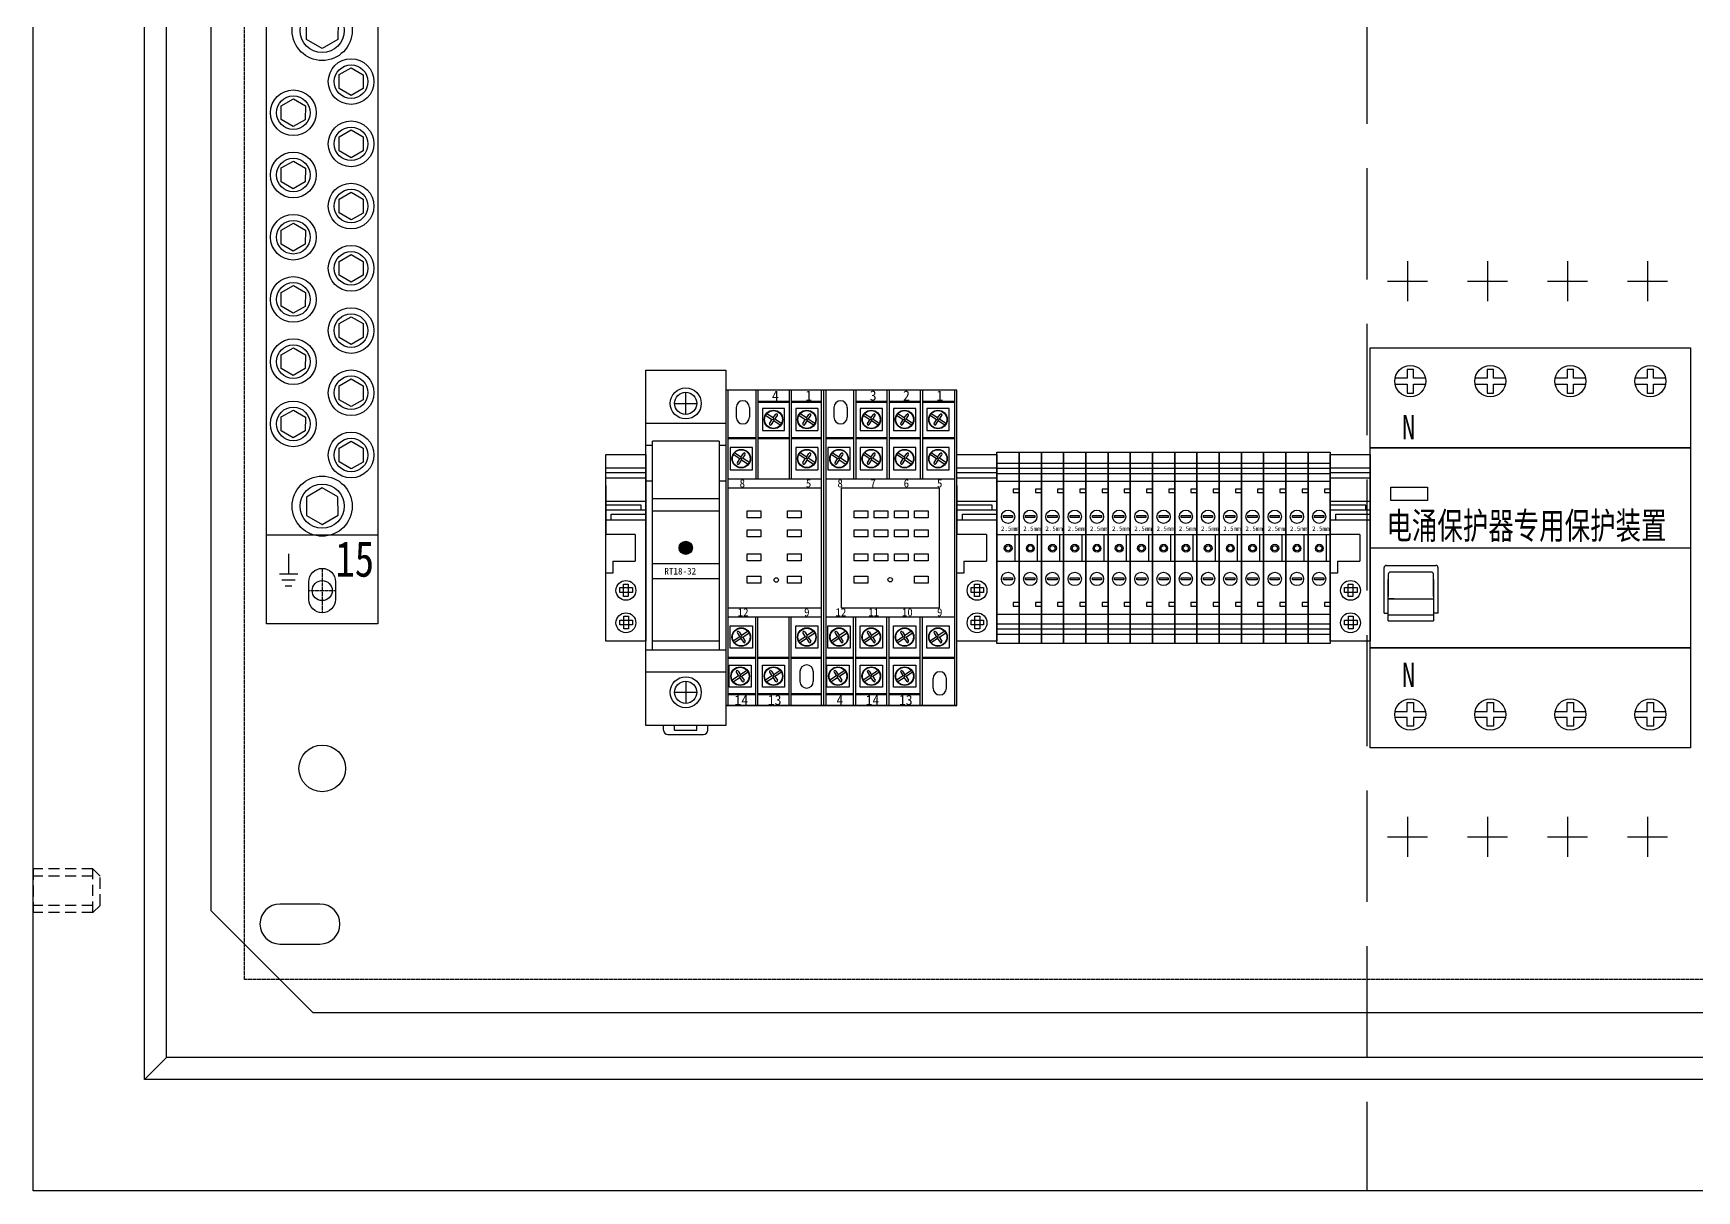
# Model space of a CAD drawing. Extents: x 1587288 to 1587888, y 413858 to 414858.
# Drawn here: x 1587288.3 to 1587662.5, y 413857.5 to 414117.9 of the extents above; entities that cross this region are included whole.
import ezdxf
from ezdxf.enums import TextEntityAlignment as Align

# ---------------------------------------------------------------- set-up
doc = ezdxf.new("R2010")
doc.units = 0
doc.header["$MEASUREMENT"] = 0
for name, pattern in [('DASH', [0.35, 0.25, -0.1]), ('HIDDEN', [0.375, 0.25, -0.125]), ('LYJS-XX', [0.35, 0.25, -0.1])]:
    doc.linetypes.add(name, pattern=pattern)
for name, color, linetype in [('dian', 7, 'Continuous'), ('LY-JS-BJ', 7, 'Continuous'), ('LY-JS-YQJ', 7, 'Continuous'), ('布置图', 20, 'Continuous'), ('照明平面设备层', 1, 'Continuous')]:
    doc.layers.add(name, color=color, linetype=linetype)
doc.layers.add('LY-二次控制图', color=7, linetype='Continuous', lineweight=18)
doc.styles.add('-宋体', font='', dxfattribs={"width": 0.65})
doc.styles.get('-宋体').set_extended_font_data('NSimSun')

# ---------------------------------------------------------------- blocks, each defined once
blk = doc.blocks.new('A$C7F2E4CF4')
at = {"layer": 'LY-JS-YQJ', "color": 1, "linetype": 'DASH'}
for p, q in [((0, 5), (0, -5)), ((-3, 0), (3, 0))]:
    blk.add_line(p, q, dxfattribs=at)
at = {"layer": 'LY-JS-YQJ', "color": 0, "linetype": 'ByBlock'}
blk.add_lwpolyline([(0, 5), (0, 5, -0.414214), (3, 2), (3, -2, -0.414214), (0, -5), (0, -5, -0.414214), (-3, -2), (-3, 2, -0.414214)], format="xyb", close=True, dxfattribs=at)
blk = doc.blocks.new('15位地排2021')
at = {"layer": 'LY-JS-YQJ', "color": 1, "linetype": 'ByBlock'}
for p, q in [((4.95, 15.76), (4.95, 11.28)), ((2.87, 11.28), (7.03, 11.28)), ((3.41, 9.93), (6.43, 9.93)), ((4.14, 8.58), (5.65, 8.58))]:
    blk.add_line(p, q, dxfattribs=at)
at = {"layer": 'LY-JS-YQJ', "color": 2, "linetype": 'ByBlock'}
blk.add_lwpolyline([(25, 160), (25, 0), (0, 0), (0, 160)], close=True, dxfattribs=at)
for points in [[(0, 140), (25, 140)], [(25, 20), (0, 20)]]:
    blk.add_lwpolyline(points, dxfattribs=at)
at = {"layer": 'LY-JS-YQJ', "color": 3}
for points in [[(12.49, 129.41), (8.94, 131.47), (8.96, 135.57), (12.51, 137.6), (16.06, 135.54), (16.04, 131.44)], [(18.99, 118.88), (16.29, 120.45), (16.3, 123.57), (19.01, 125.12), (21.71, 123.55), (21.7, 120.43)], [(5.99, 111.88), (3.29, 113.45), (3.3, 116.57), (6.01, 118.12), (8.71, 116.55), (8.7, 113.43)], [(18.99, 104.88), (16.29, 106.45), (16.3, 109.57), (19.01, 111.12), (21.71, 109.55), (21.7, 106.43)], [(5.99, 97.88), (3.29, 99.45), (3.3, 102.57), (6.01, 104.12), (8.71, 102.55), (8.7, 99.43)], [(18.99, 90.88), (16.29, 92.45), (16.3, 95.57), (19.01, 97.12), (21.71, 95.55), (21.7, 92.43)], [(5.99, 83.88), (3.29, 85.45), (3.3, 88.57), (6.01, 90.12), (8.71, 88.55), (8.7, 85.43)], [(18.99, 76.88), (16.29, 78.45), (16.3, 81.57), (19.01, 83.12), (21.71, 81.55), (21.7, 78.43)], [(5.99, 69.88), (3.29, 71.45), (3.3, 74.57), (6.01, 76.12), (8.71, 74.55), (8.7, 71.43)], [(18.99, 62.88), (16.29, 64.45), (16.3, 67.57), (19.01, 69.12), (21.71, 67.55), (21.7, 64.43)], [(5.99, 55.88), (3.29, 57.45), (3.3, 60.57), (6.01, 62.12), (8.71, 60.55), (8.7, 57.43)], [(18.99, 48.88), (16.29, 50.45), (16.3, 53.57), (19.01, 55.12), (21.71, 53.55), (21.7, 50.43)], [(5.99, 41.88), (3.29, 43.45), (3.3, 46.57), (6.01, 48.12), (8.71, 46.55), (8.7, 43.43)], [(18.99, 34.88), (16.29, 36.45), (16.3, 39.57), (19.01, 41.12), (21.71, 39.55), (21.7, 36.43)], [(12.49, 30.59), (8.94, 28.53), (8.96, 24.43), (12.51, 22.4), (16.06, 24.46), (16.04, 28.56)]]:
    blk.add_lwpolyline(points, close=True, dxfattribs=at)
for centre, radius in [((12.5, 133.51), 6.76), ((12.5, 133.51), 4.97), ((19, 122), 5.14), ((19, 122), 3.78), ((6, 115), 5.14), ((6, 115), 3.78), ((19, 108), 5.14), ((19, 108), 3.78), ((6, 101), 5.14), ((6, 101), 3.78), ((19, 94), 5.14), ((19, 94), 3.78), ((6, 87), 5.14), ((6, 87), 3.78), ((19, 80), 5.14), ((19, 80), 3.78), ((6, 73), 5.14), ((6, 73), 3.78), ((19, 66), 5.14), ((19, 66), 3.78), ((6, 59), 5.14), ((6, 59), 3.78), ((19, 52), 5.14), ((19, 52), 3.78), ((6, 45), 5.14), ((6, 45), 3.78), ((19, 38), 5.14), ((19, 38), 3.78), ((12.5, 26.49), 6.76), ((12.5, 26.49), 4.97)]:
    blk.add_circle(centre, radius, dxfattribs=at)
at = {"layer": 'LY-JS-YQJ', "color": 0}
for p in [(12.5, 152.5), (12.5, 7.5)]:
    blk.add_blockref('A$C7F2E4CF4', p, dxfattribs=at)
at = {"layer": 'LY-JS-YQJ', "color": 4, "style": '-宋体', "width": 0.8}
blk.add_text('15', height=8, dxfattribs=at).set_placement((15.47, 10.63))
blk = doc.blocks.new('UK-2.5 5组')
at = {"layer": 'LY-JS-YQJ'}
for p, q in [((0, 19.03), (5, 19.03)), ((5, 19.03), (10, 19.03)), ((10, 19.03), (15, 19.03)), ((15, 19.03), (20, 19.03)), ((0, 17.96), (5, 17.96)), ((0, 16.73), (5, 16.73)), ((5, 17.96), (10, 17.96)), ((5, 16.73), (10, 16.73)), ((10, 17.96), (15, 17.96)), ((10, 16.73), (15, 16.73)), ((15, 17.96), (20, 17.96)), ((15, 16.73), (20, 16.73)), ((5, 13.21), (3.66, 13.21)), ((3.66, 13.21), (3.66, 12.43)), ((3.66, 12.43), (5, 12.43)), ((5, 12.43), (5, 11.32)), ((10, 13.21), (8.66, 13.21)), ((8.66, 13.21), (8.66, 12.43)), ((8.66, 12.43), (10, 12.43)), ((10, 12.43), (10, 11.32)), ((15, 13.21), (13.66, 13.21)), ((13.66, 13.21), (13.66, 12.43)), ((13.66, 12.43), (15, 12.43)), ((15, 12.43), (15, 11.32)), ((20, 13.21), (18.66, 13.21)), ((18.66, 13.21), (18.66, 12.43)), ((18.66, 12.43), (20, 12.43)), ((0, 3), (5, 3)), ((4.07, 3), (4.07, -3)), ((5, 3), (10, 3)), ((9.07, 3), (9.07, -3)), ((10, 3), (15, 3)), ((14.07, 3), (14.07, -3)), ((15, 3), (20, 3)), ((19.07, 3), (19.07, -3)), ((0, -3), (5, -3)), ((5, -3), (10, -3)), ((10, -3), (15, -3)), ((15, -3), (20, -3)), ((5, -12.33), (3.66, -12.33)), ((3.66, -12.33), (3.66, -13.11)), ((3.66, -13.11), (5, -13.11)), ((10, -12.33), (8.66, -12.33)), ((8.66, -12.33), (8.66, -13.11)), ((8.66, -13.11), (10, -13.11)), ((15, -12.33), (13.66, -12.33)), ((13.66, -12.33), (13.66, -13.11)), ((13.66, -13.11), (15, -13.11)), ((20, -12.33), (18.66, -12.33)), ((18.66, -12.33), (18.66, -13.11)), ((18.66, -13.11), (20, -13.11)), ((0, -17.12), (5, -17.12)), ((0, -18.19), (5, -18.19)), ((5, -17.12), (10, -17.12)), ((5, -18.19), (10, -18.19)), ((10, -17.12), (15, -17.12)), ((10, -18.19), (15, -18.19)), ((15, -17.12), (20, -17.12)), ((15, -18.19), (20, -18.19)), ((0, -19.42), (5, -19.42)), ((5, -19.42), (10, -19.42)), ((10, -19.42), (15, -19.42)), ((15, -19.42), (20, -19.42))]:
    blk.add_line(p, q, dxfattribs=at)
at = {"layer": 'LY-JS-YQJ', "color": 6}
for p, q in [((20, 19.03), (25, 19.03)), ((20, 17.96), (25, 17.96)), ((20, 16.73), (25, 16.73)), ((20, 12.43), (20, 11.32)), ((25, 13.21), (23.66, 13.21)), ((23.66, 13.21), (23.66, 12.43)), ((23.66, 12.43), (25, 12.43)), ((25, 12.43), (25, 11.32)), ((20, 3), (25, 3)), ((24.07, 3), (24.07, -3)), ((20, -3), (25, -3)), ((25, -12.33), (23.66, -12.33)), ((23.66, -12.33), (23.66, -13.11)), ((23.66, -13.11), (25, -13.11)), ((20, -17.12), (25, -17.12)), ((20, -18.19), (25, -18.19)), ((20, -19.42), (25, -19.42))]:
    blk.add_line(p, q, dxfattribs=at)
at = {"layer": 'LY-JS-YQJ'}
for points in [[(0, 21.5), (5, 21.5), (5, -21.5), (0, -21.5)], [(5, 21.5), (10, 21.5), (10, -21.5), (5, -21.5)], [(10, 21.5), (15, 21.5), (15, -21.5), (10, -21.5)], [(15, 21.5), (20, 21.5), (20, -21.5), (15, -21.5)], [(0, 15), (5, 15), (5, -15), (0, -15)], [(5, 15), (10, 15), (10, -15), (5, -15)], [(10, 15), (15, 15), (15, -15), (10, -15)], [(15, 15), (20, 15), (20, -15), (15, -15)], [(1.47, 7.3), (3.53, 7.3), (3.53, 6.79), (1.47, 6.79)], [(6.47, 7.3), (8.53, 7.3), (8.53, 6.79), (6.47, 6.79)], [(11.47, 7.3), (13.53, 7.3), (13.53, 6.79), (11.47, 6.79)], [(16.47, 7.3), (18.53, 7.3), (18.53, 6.79), (16.47, 6.79)], [(1.47, -6.71), (3.53, -6.71), (3.53, -7.23), (1.47, -7.23)], [(6.47, -6.71), (8.53, -6.71), (8.53, -7.23), (6.47, -7.23)], [(11.47, -6.71), (13.53, -6.71), (13.53, -7.23), (11.47, -7.23)], [(16.47, -6.71), (18.53, -6.71), (18.53, -7.23), (16.47, -7.23)]]:
    blk.add_lwpolyline(points, close=True, dxfattribs=at)
at = {"layer": 'LY-JS-YQJ', "color": 6}
for points in [[(20, 21.5), (25, 21.5), (25, -21.5), (20, -21.5)], [(20, 15), (25, 15), (25, -15), (20, -15)], [(21.47, 7.3), (23.53, 7.3), (23.53, 6.79), (21.47, 6.79)], [(21.47, -6.71), (23.53, -6.71), (23.53, -7.23), (21.47, -7.23)]]:
    blk.add_lwpolyline(points, close=True, dxfattribs=at)
at = {"layer": 'LY-JS-YQJ'}
for centre, radius in [((2.5, 7), 1.5), ((7.5, 7), 1.5), ((12.5, 7), 1.5), ((17.5, 7), 1.5), ((2.52, -0.08), 0.879), ((2.52, -0.08), 0.879), ((2.52, -0.08), 0.59), ((7.52, -0.08), 0.879), ((7.52, -0.08), 0.879), ((7.52, -0.08), 0.59), ((12.52, -0.08), 0.879), ((12.52, -0.08), 0.879), ((12.52, -0.08), 0.59), ((17.52, -0.08), 0.879), ((17.52, -0.08), 0.879), ((17.52, -0.08), 0.59), ((2.5, -7), 1.5), ((7.5, -7), 1.5), ((12.5, -7), 1.5), ((17.5, -7), 1.5)]:
    blk.add_circle(centre, radius, dxfattribs=at)
at = {"layer": 'LY-JS-YQJ', "color": 6}
for centre, radius in [((22.5, 7), 1.5), ((22.52, -0.08), 0.879), ((22.52, -0.08), 0.879), ((22.52, -0.08), 0.59), ((22.5, -7), 1.5)]:
    blk.add_circle(centre, radius, dxfattribs=at)
at = {"layer": 'LY-JS-YQJ', "char_height": 1, "width": 2.5692, "attachment_point": 1}
for insert in [(0.91, 4.81), (5.91, 4.81), (10.91, 4.81), (15.91, 4.81)]:
    blk.add_mtext('2.5mm', dxfattribs=dict(at, insert=insert))
at = {"layer": 'LY-JS-YQJ', "color": 6, "insert": (20.91, 4.81), "char_height": 1, "width": 2.5692, "attachment_point": 1}
blk.add_mtext('2.5mm', dxfattribs=at)
blk = doc.blocks.new('HH54P')
at = {"layer": 'LY-JS-YQJ'}
for p, q in [((0, 71), (0, 68.5)), ((30, 71), (0, 71)), ((0, 71), (0, 0)), ((0.5, 71), (0.5, 0)), ((6.75, 71), (6.75, 51)), ((7.25, 71), (7.25, 51)), ((7.25, 68.5), (14.25, 68.5)), ((7.25, 68.3), (14.25, 68.3)), ((14.25, 71), (14.25, 51)), ((14.75, 71), (14.75, 51)), ((14.75, 68.5), (21.75, 68.5)), ((14.75, 68.3), (21.75, 68.3)), ((21.75, 71), (21.75, 51)), ((22.25, 71), (22.25, 51)), ((22.25, 68.5), (29.5, 68.5)), ((22.25, 68.3), (29.5, 68.3)), ((29.5, 0), (29.5, 71)), ((30, 0), (30, 71)), ((2.34, 67.09), (2.34, 64.88)), ((5.34, 67.09), (5.34, 64.88)), ((13.24, 66.87), (8.24, 66.87)), ((8.24, 66.87), (8.24, 61.87)), ((10.4, 64.3), (8.95, 65.27)), ((10.67, 64.71), (9.21, 65.67)), ((9.86, 63.48), (10.4, 64.3)), ((10.26, 63.22), (10.8, 64.04)), ((11.07, 64.44), (10.4, 64.3)), ((10.67, 64.71), (11.21, 65.53)), ((10.67, 64.71), (10.8, 64.04)), ((12.26, 63.08), (10.8, 64.04)), ((11.07, 64.44), (11.61, 65.26)), ((12.53, 63.48), (11.07, 64.44)), ((13.24, 61.87), (13.24, 66.87)), ((15.74, 66.87), (15.74, 61.87)), ((20.74, 66.87), (15.74, 66.87)), ((17.9, 64.3), (16.45, 65.27)), ((18.17, 64.71), (16.71, 65.67)), ((17.36, 63.48), (17.9, 64.3)), ((17.76, 63.22), (18.3, 64.04)), ((18.57, 64.44), (17.9, 64.3)), ((18.17, 64.71), (18.71, 65.53)), ((18.17, 64.71), (18.3, 64.04)), ((19.76, 63.08), (18.3, 64.04)), ((18.57, 64.44), (19.11, 65.26)), ((20.03, 63.48), (18.57, 64.44)), ((20.74, 61.87), (20.74, 66.87)), ((28.24, 66.87), (23.24, 66.87)), ((23.24, 66.87), (23.24, 61.87)), ((25.4, 64.3), (23.95, 65.27)), ((25.67, 64.71), (24.21, 65.67)), ((24.86, 63.48), (25.4, 64.3)), ((25.26, 63.22), (25.8, 64.04)), ((26.07, 64.44), (25.4, 64.3)), ((25.67, 64.71), (26.21, 65.53)), ((25.67, 64.71), (25.8, 64.04)), ((27.26, 63.08), (25.8, 64.04)), ((26.07, 64.44), (26.61, 65.26)), ((27.53, 63.48), (26.07, 64.44)), ((28.24, 61.87), (28.24, 66.87)), ((0.5, 60.3), (6.75, 60.3)), ((0.5, 60.1), (6.75, 60.1)), ((7.25, 60.3), (14.25, 60.3)), ((7.25, 60.1), (14.25, 60.1)), ((8.24, 61.87), (13.24, 61.87)), ((14.75, 60.3), (21.75, 60.3)), ((14.75, 60.1), (21.75, 60.1)), ((15.74, 61.87), (20.74, 61.87)), ((22.25, 60.3), (29.5, 60.3)), ((22.25, 60.1), (29.5, 60.1)), ((23.24, 61.87), (28.24, 61.87)), ((5.99, 58.07), (0.99, 58.07)), ((0.99, 58.07), (0.99, 53.07)), ((3.15, 55.51), (1.7, 56.47)), ((3.42, 55.91), (1.96, 56.87)), ((3.42, 55.91), (3.96, 56.73)), ((3.82, 55.64), (4.36, 56.46)), ((5.99, 53.07), (5.99, 58.07)), ((8.24, 58.07), (8.24, 53.07)), ((13.24, 58.07), (8.24, 58.07)), ((10.4, 55.51), (8.95, 56.47)), ((10.67, 55.91), (9.21, 56.87)), ((10.67, 55.91), (11.21, 56.73)), ((11.07, 55.64), (11.61, 56.46)), ((13.24, 53.07), (13.24, 58.07)), ((20.74, 58.07), (15.74, 58.07)), ((15.74, 58.07), (15.74, 53.07)), ((17.9, 55.51), (16.45, 56.47)), ((18.17, 55.91), (16.71, 56.87)), ((18.17, 55.91), (18.71, 56.73)), ((18.57, 55.64), (19.11, 56.46)), ((20.74, 53.07), (20.74, 58.07)), ((23.24, 58.07), (23.24, 53.07)), ((28.24, 58.07), (23.24, 58.07)), ((25.4, 55.51), (23.95, 56.47)), ((25.67, 55.91), (24.21, 56.87)), ((25.67, 55.91), (26.21, 56.73)), ((26.07, 55.64), (26.61, 56.46)), ((28.24, 53.07), (28.24, 58.07)), ((0.99, 53.07), (5.99, 53.07)), ((2.61, 54.68), (3.15, 55.51)), ((3.01, 54.42), (3.55, 55.24)), ((3.82, 55.64), (3.15, 55.51)), ((3.42, 55.91), (3.55, 55.24)), ((5.01, 54.28), (3.55, 55.24)), ((5.28, 54.68), (3.82, 55.64)), ((8.24, 53.07), (13.24, 53.07)), ((9.86, 54.68), (10.4, 55.51)), ((10.26, 54.42), (10.8, 55.24)), ((11.07, 55.64), (10.4, 55.51)), ((10.67, 55.91), (10.8, 55.24)), ((12.26, 54.28), (10.8, 55.24)), ((12.53, 54.68), (11.07, 55.64)), ((15.74, 53.07), (20.74, 53.07)), ((17.36, 54.68), (17.9, 55.51)), ((17.76, 54.42), (18.3, 55.24)), ((18.57, 55.64), (17.9, 55.51)), ((18.17, 55.91), (18.3, 55.24)), ((19.76, 54.28), (18.3, 55.24)), ((20.03, 54.68), (18.57, 55.64)), ((23.24, 53.07), (28.24, 53.07)), ((24.86, 54.68), (25.4, 55.51)), ((25.26, 54.42), (25.8, 55.24)), ((26.07, 55.64), (25.4, 55.51)), ((25.67, 55.91), (25.8, 55.24)), ((27.26, 54.28), (25.8, 55.24)), ((27.53, 54.68), (26.07, 55.64)), ((0.5, 51), (29.5, 51)), ((4, 49), (4, 22)), ((4, 49), (26, 49)), ((26, 49), (26, 22)), ((0.5, 20), (29.5, 20)), ((4, 22), (26, 22)), ((6.75, 0), (6.75, 20)), ((7.25, 0), (7.25, 20)), ((14.25, 0), (14.25, 20)), ((14.75, 0), (14.75, 20)), ((21.75, 0), (21.75, 20)), ((22.25, 0), (22.25, 20)), ((0.99, 12.93), (0.99, 17.93)), ((0.99, 17.93), (5.99, 17.93)), ((3.15, 15.49), (1.7, 14.53)), ((3.42, 15.09), (1.96, 14.13)), ((2.61, 16.32), (3.15, 15.49)), ((3.01, 16.58), (3.55, 15.76)), ((3.82, 15.36), (3.15, 15.49)), ((3.42, 15.09), (3.55, 15.76)), ((3.42, 15.09), (3.96, 14.27)), ((5.01, 16.72), (3.55, 15.76)), ((5.28, 16.32), (3.82, 15.36)), ((3.82, 15.36), (4.36, 14.54)), ((5.99, 17.93), (5.99, 12.93)), ((8.24, 17.93), (13.24, 17.93)), ((8.24, 12.93), (8.24, 17.93)), ((10.4, 15.49), (8.95, 14.53)), ((10.67, 15.09), (9.21, 14.13)), ((9.86, 16.32), (10.4, 15.49)), ((10.26, 16.58), (10.8, 15.76)), ((11.07, 15.36), (10.4, 15.49)), ((10.67, 15.09), (10.8, 15.76)), ((10.67, 15.09), (11.21, 14.27)), ((12.26, 16.72), (10.8, 15.76)), ((12.53, 16.32), (11.07, 15.36)), ((11.07, 15.36), (11.61, 14.54)), ((13.24, 17.93), (13.24, 12.93)), ((15.74, 12.93), (15.74, 17.93)), ((15.74, 17.93), (20.74, 17.93)), ((17.9, 15.49), (16.45, 14.53)), ((18.17, 15.09), (16.71, 14.13)), ((17.36, 16.32), (17.9, 15.49)), ((17.76, 16.58), (18.3, 15.76)), ((18.57, 15.36), (17.9, 15.49)), ((18.17, 15.09), (18.3, 15.76)), ((18.17, 15.09), (18.71, 14.27)), ((19.76, 16.72), (18.3, 15.76)), ((20.03, 16.32), (18.57, 15.36)), ((18.57, 15.36), (19.11, 14.54)), ((20.74, 17.93), (20.74, 12.93)), ((23.24, 17.93), (28.24, 17.93)), ((23.24, 12.93), (23.24, 17.93)), ((25.4, 15.49), (23.95, 14.53)), ((25.67, 15.09), (24.21, 14.13)), ((24.86, 16.32), (25.4, 15.49)), ((25.26, 16.58), (25.8, 15.76)), ((26.07, 15.36), (25.4, 15.49)), ((25.67, 15.09), (25.8, 15.76)), ((25.67, 15.09), (26.21, 14.27)), ((27.26, 16.72), (25.8, 15.76)), ((27.53, 16.32), (26.07, 15.36)), ((26.07, 15.36), (26.61, 14.54)), ((28.24, 17.93), (28.24, 12.93)), ((5.99, 12.93), (0.99, 12.93)), ((13.24, 12.93), (8.24, 12.93)), ((20.74, 12.93), (15.74, 12.93)), ((28.24, 12.93), (23.24, 12.93)), ((0.5, 10.9), (6.75, 10.9)), ((0.5, 10.7), (6.75, 10.7)), ((0.74, 4.13), (0.74, 9.13)), ((0.74, 9.13), (5.74, 9.13)), ((2.36, 7.52), (2.9, 6.7)), ((2.76, 7.78), (3.3, 6.96)), ((4.76, 7.92), (3.3, 6.96)), ((5.03, 7.52), (3.57, 6.56)), ((5.74, 9.13), (5.74, 4.13)), ((7.25, 10.9), (14.25, 10.9)), ((7.25, 10.7), (14.25, 10.7)), ((8.24, 9.13), (13.24, 9.13)), ((8.24, 4.13), (8.24, 9.13)), ((9.86, 7.52), (10.4, 6.7)), ((10.26, 7.78), (10.8, 6.96)), ((12.26, 7.92), (10.8, 6.96)), ((12.53, 7.52), (11.07, 6.56)), ((13.24, 9.13), (13.24, 4.13)), ((14.75, 10.9), (21.75, 10.9)), ((14.75, 10.7), (21.75, 10.7)), ((15.74, 4.13), (15.74, 9.13)), ((15.74, 9.13), (20.74, 9.13)), ((17.36, 7.52), (17.9, 6.7)), ((17.76, 7.78), (18.3, 6.96)), ((19.76, 7.92), (18.3, 6.96)), ((20.03, 7.52), (18.57, 6.56)), ((20.74, 9.13), (20.74, 4.13)), ((22.25, 10.9), (29.5, 10.9)), ((22.25, 10.7), (29.5, 10.7)), ((5.74, 4.13), (0.74, 4.13)), ((2.9, 6.7), (1.45, 5.73)), ((3.17, 6.29), (1.71, 5.33)), ((3.57, 6.56), (2.9, 6.7)), ((3.17, 6.29), (3.3, 6.96)), ((3.17, 6.29), (3.71, 5.47)), ((3.57, 6.56), (4.11, 5.74)), ((13.24, 4.13), (8.24, 4.13)), ((10.4, 6.7), (8.95, 5.73)), ((10.67, 6.29), (9.21, 5.33)), ((11.07, 6.56), (10.4, 6.7)), ((10.67, 6.29), (10.8, 6.96)), ((10.67, 6.29), (11.21, 5.47)), ((11.07, 6.56), (11.61, 5.74)), ((20.74, 4.13), (15.74, 4.13)), ((17.9, 6.7), (16.45, 5.73)), ((18.17, 6.29), (16.71, 5.33)), ((18.57, 6.56), (17.9, 6.7)), ((18.17, 6.29), (18.3, 6.96)), ((18.17, 6.29), (18.71, 5.47)), ((18.57, 6.56), (19.11, 5.74)), ((24.65, 3.91), (24.65, 6.12)), ((27.65, 3.91), (27.65, 6.12)), ((30, 0), (0, 0)), ((0, 0), (30, 0)), ((0.5, 2.7), (6.75, 2.7)), ((0.5, 2.5), (6.75, 2.5)), ((7.25, 2.7), (14.25, 2.7)), ((7.25, 2.5), (14.25, 2.5)), ((14.75, 2.7), (21.75, 2.7)), ((14.75, 2.5), (21.75, 2.5))]:
    blk.add_line(p, q, dxfattribs=at)
for points in [[(6.88, 43.81), (9.97, 43.81), (9.97, 42.22), (6.88, 42.22)], [(11.41, 43.81), (14.5, 43.81), (14.5, 42.22), (11.41, 42.22)], [(15.93, 43.81), (19.03, 43.81), (19.03, 42.22), (15.93, 42.22)], [(20.46, 43.81), (23.56, 43.81), (23.56, 42.22), (20.46, 42.22)], [(6.88, 39.53), (9.97, 39.53), (9.97, 37.95), (6.88, 37.95)], [(11.41, 39.53), (14.5, 39.53), (14.5, 37.95), (11.41, 37.95)], [(15.93, 39.53), (19.03, 39.53), (19.03, 37.95), (15.93, 37.95)], [(20.46, 39.53), (23.56, 39.53), (23.56, 37.95), (20.46, 37.95)], [(6.88, 34.15), (9.97, 34.15), (9.97, 32.57), (6.88, 32.57)], [(11.41, 34.15), (14.5, 34.15), (14.5, 32.57), (11.41, 32.57)], [(15.93, 34.15), (19.03, 34.15), (19.03, 32.57), (15.93, 32.57)], [(20.46, 34.15), (23.56, 34.15), (23.56, 32.57), (20.46, 32.57)], [(6.88, 29.16), (9.97, 29.16), (9.97, 27.58), (6.88, 27.58)], [(20.46, 29.16), (23.56, 29.16), (23.56, 27.58), (20.46, 27.58)]]:
    blk.add_lwpolyline(points, close=True, dxfattribs=at)
for centre, radius in [((10.74, 64.37), 2.09), ((10.74, 64.37), 2), ((18.24, 64.37), 2.09), ((18.24, 64.37), 2), ((25.74, 64.37), 2.09), ((25.74, 64.37), 2), ((3.49, 55.57), 2.09), ((3.49, 55.57), 2), ((10.74, 55.57), 2.09), ((10.74, 55.57), 2), ((18.24, 55.57), 2.09), ((18.24, 55.57), 2), ((25.74, 55.57), 2.09), ((25.74, 55.57), 2), ((15, 28.33), 0.5), ((3.49, 15.43), 2.09), ((3.49, 15.43), 2), ((10.74, 15.43), 2.09), ((10.74, 15.43), 2), ((18.24, 15.43), 2.09), ((18.24, 15.43), 2), ((25.74, 15.43), 2.09), ((25.74, 15.43), 2), ((3.24, 6.63), 2.09), ((3.24, 6.63), 2), ((10.74, 6.63), 2.09), ((10.74, 6.63), 2), ((18.24, 6.63), 2.09), ((18.24, 6.63), 2)]:
    blk.add_circle(centre, radius, dxfattribs=at)
for centre, radius, start, end in [((3.84, 67.09), 1.5, 0, 180), ((3.84, 64.88), 1.5, 180, 0), ((11.41, 65.39), 0.24, 326.5949, 146.5949), ((18.91, 65.39), 0.24, 326.5949, 146.5949), ((26.41, 65.39), 0.24, 326.5949, 146.5949), ((10.06, 63.35), 0.24, 146.5949, 326.5949), ((17.56, 63.35), 0.24, 146.5949, 326.5949), ((25.06, 63.35), 0.24, 146.5949, 326.5949), ((4.16, 56.6), 0.24, 326.5949, 146.5949), ((11.41, 56.6), 0.24, 326.5949, 146.5949), ((18.91, 56.6), 0.24, 326.5949, 146.5949), ((26.41, 56.6), 0.24, 326.5949, 146.5949), ((2.81, 54.55), 0.24, 146.5949, 326.5949), ((10.06, 54.55), 0.24, 146.5949, 326.5949), ((17.56, 54.55), 0.24, 146.5949, 326.5949), ((25.06, 54.55), 0.24, 146.5949, 326.5949), ((2.81, 16.45), 0.24, 33.4051, 213.4051), ((10.06, 16.45), 0.24, 33.4051, 213.4051), ((17.56, 16.45), 0.24, 33.4051, 213.4051), ((25.06, 16.45), 0.24, 33.4051, 213.4051), ((4.16, 14.4), 0.24, 213.4051, 33.4051), ((11.41, 14.4), 0.24, 213.4051, 33.4051), ((18.91, 14.4), 0.24, 213.4051, 33.4051), ((26.41, 14.4), 0.24, 213.4051, 33.4051), ((2.56, 7.65), 0.24, 33.4051, 213.4051), ((10.06, 7.65), 0.24, 33.4051, 213.4051), ((17.56, 7.65), 0.24, 33.4051, 213.4051), ((26.15, 6.12), 1.5, 0, 180), ((3.91, 5.61), 0.24, 213.4051, 33.4051), ((11.41, 5.61), 0.24, 213.4051, 33.4051), ((18.91, 5.61), 0.24, 213.4051, 33.4051), ((26.15, 3.91), 1.5, 180, 0)]:
    blk.add_arc(centre, radius, start, end, dxfattribs=at)
for s, insert, char_height, width, attachment_point in [('{\\fSimSun|b0|i0|c134|p2;3}', (10.4, 70.88), 2.25, 1.0919, 1), ('{\\fSimSun|b0|i0|c134|p2;2}', (17.9, 70.88), 2.25, 1.0919, 1), ('{\\fSimSun|b0|i0|c134|p2;1}', (25.4, 70.88), 2.25, 1.0919, 1), ('{\\fSimSun|b0|i0|c134|p2;8}', (3.12, 50.91), 1.8, 0.8735, 1), ('{\\fSimSun|b0|i0|c134|p2;7}', (10.52, 50.91), 1.8, 0.8735, 1), ('{\\fSimSun|b0|i0|c134|p2;6}', (18.02, 50.91), 1.8, 0.8735, 1), ('{\\fSimSun|b0|i0|c134|p2;5}', (25.52, 50.91), 1.8, 0.8735, 1), ('{\\fSimSun|b0|i0|c134|p2;12}', (2.68, 21.91), 1.8, 0.8735, 1), ('{\\fSimSun|b0|i0|c134|p2;11}', (10.07, 21.91), 1.8, 0.8735, 1), ('{\\fSimSun|b0|i0|c134|p2;10}', (17.62, 21.91), 1.8, 0.8735, 1), ('{\\fSimSun|b0|i0|c134|p2;9}', (25.52, 21.91), 1.8, 0.8735, 1), ('{\\fSimSun|b0|i0|c134|p2;4}', (2.9, 0.12), 2.25, 1.0919, 7), ('{\\fSimSun|b0|i0|c134|p2;14}', (9.47, 0.12), 2.25, 1.0919, 7), ('{\\fSimSun|b0|i0|c134|p2;13}', (16.97, 0.12), 2.25, 1.0919, 7)]:
    blk.add_mtext(s, dxfattribs=dict(at, insert=insert, char_height=char_height, width=width, attachment_point=attachment_point))
blk = doc.blocks.new('端子堵头')
at = {"layer": 'LY-JS-YQJ'}
for p, q in [((0, 39.03), (9, 39.03)), ((0, 37.96), (9, 37.96)), ((0, 36.73), (9, 36.73)), ((0, 35), (0, 24)), ((9, 35), (9, 24)), ((9, 34.58), (9, 33.47)), ((0, 31.48), (9, 31.48)), ((7.97, 30.59), (0, 30.59)), ((7.97, 29.53), (7.97, 30.59)), ((0, 29.53), (9, 29.53)), ((0, 27.32), (9, 27.32)), ((1.25, 27.32), (1.25, 28.56)), ((1.25, 28.56), (9, 28.56)), ((6.66, 24), (0, 24)), ((6.66, 24), (6.66, 18)), ((1.59, 15.27), (0, 15.27)), ((1.59, 18), (1.59, 15.27)), ((1.59, 18), (6.66, 18))]:
    blk.add_line(p, q, dxfattribs=at)
for points in [[(0, 42), (9, 42), (9, 0), (0, 0)], [(3.2, 12.05), (6.01, 12.05), (6.01, 10.99), (3.2, 10.99)], [(5.06, 12.84), (5.06, 10.03), (3.99, 10.03), (3.99, 12.84)], [(3.2, 4.76), (6.01, 4.76), (6.01, 3.69), (3.2, 3.69)], [(5.13, 5.6), (5.13, 2.79), (4.06, 2.79), (4.06, 5.6)]]:
    blk.add_lwpolyline(points, close=True, dxfattribs=at)
for centre in [(4.54, 11.43), (4.54, 4.14)]:
    blk.add_circle(centre, 2.23, dxfattribs=at)
blk = doc.blocks.new('RT18保险 正视图')
at = {"layer": 'LY-JS-YQJ'}
blk.add_hatch(color=1, dxfattribs=at).paths.add_polyline_path([(1.5, -40, 1), (-1.5, -40, 1)])
for p, q in [((-9, -80), (-9, 0)), ((-9, 0), (9, 0)), ((9, 0), (9, -80)), ((0, -10.01), (0, -5.01)), ((-2.5, -7.51), (2.5, -7.51)), ((9, -12.01), (-9, -12.01)), ((-7.5, -17), (-9, -17)), ((7.5, -16), (-7.5, -16)), ((-7.5, -63), (-7.5, -16)), ((7.5, -16), (7.5, -63)), ((9, -17), (7.5, -17)), ((-7.5, -25), (-9, -25)), ((9, -25), (7.5, -25)), ((7.5, -29), (-7.5, -29)), ((7.5, -31.75), (-7.5, -31.75)), ((-7.5, -43.5), (7.5, -43.5)), ((-7.5, -46.9), (7.5, -46.9)), ((9, -63), (-9, -63)), ((7.5, -61), (-7.5, -61)), ((9, -67.99), (-9, -67.99)), ((0, -69.99), (0, -74.99)), ((-2.5, -72.49), (2.5, -72.49)), ((9, -80), (-9, -80)), ((-5, -81), (-5, -80)), ((-4, -82), (4, -82)), ((-2.5, -81), (-2.5, -80)), ((-2.5, -81), (2.5, -81)), ((2.5, -81), (2.5, -80)), ((5, -81), (5, -80))]:
    blk.add_line(p, q, dxfattribs=at)
for centre, radius in [((0, -7.51), 3.5), ((0, -7.51), 2.5), ((0, -72.49), 3.5), ((0, -72.49), 2.5)]:
    blk.add_circle(centre, radius, dxfattribs=at)
at = {"layer": 'LY-JS-YQJ', "color": 1}
blk.add_circle((0, -40), 1.5, dxfattribs=at)
at = {"layer": 'LY-JS-YQJ'}
for centre, start, end in [((-4, -81), 180, 270), ((4, -81), 270, 0)]:
    blk.add_arc(centre, 1, start, end, dxfattribs=at)
at = {"layer": 'LY-JS-YQJ', "insert": (-4.8, -44.5), "char_height": 1.5, "width": 12.3, "attachment_point": 1}
blk.add_mtext('RT18-32', dxfattribs=at)
blk = doc.blocks.new('RT18-32X-6A')
at = {"layer": 'LY-JS-YQJ'}
blk.add_blockref('RT18保险 正视图', (9, 80), dxfattribs=at)
blk = doc.blocks.new('HH52P')
at = {"layer": 'LY-JS-YQJ'}
for p, q in [((0, 71), (0, 0)), ((22, 71), (0, 71)), ((0, 71), (0, 68.5)), ((0.5, 71), (0.5, 0)), ((6.75, 71), (6.75, 51)), ((7.25, 71), (7.25, 51)), ((7.25, 68.5), (14.25, 68.5)), ((7.25, 68.3), (14.25, 68.3)), ((14.25, 71), (14.25, 51)), ((14.75, 71), (14.75, 51)), ((14.75, 68.5), (21.5, 68.5)), ((14.75, 68.3), (21.5, 68.3)), ((21.5, 71), (21.5, 0)), ((22, 71), (22, 0)), ((2.34, 67.09), (2.34, 64.88)), ((5.34, 67.09), (5.34, 64.88)), ((8.24, 66.87), (8.24, 61.87)), ((13.24, 66.87), (8.24, 66.87)), ((10.4, 64.3), (8.95, 65.27)), ((10.67, 64.71), (9.21, 65.67)), ((9.86, 63.48), (10.4, 64.3)), ((10.26, 63.22), (10.8, 64.04)), ((11.07, 64.44), (10.4, 64.3)), ((10.67, 64.71), (11.21, 65.53)), ((10.67, 64.71), (10.8, 64.04)), ((12.26, 63.08), (10.8, 64.04)), ((11.07, 64.44), (11.61, 65.26)), ((12.53, 63.48), (11.07, 64.44)), ((13.24, 61.87), (13.24, 66.87)), ((20.74, 66.87), (15.74, 66.87)), ((15.74, 66.87), (15.74, 61.87)), ((17.9, 64.3), (16.45, 65.27)), ((18.17, 64.71), (16.71, 65.67)), ((17.36, 63.48), (17.9, 64.3)), ((17.76, 63.22), (18.3, 64.04)), ((18.57, 64.44), (17.9, 64.3)), ((18.17, 64.71), (18.71, 65.53)), ((18.17, 64.71), (18.3, 64.04)), ((19.76, 63.08), (18.3, 64.04)), ((18.57, 64.44), (19.11, 65.26)), ((20.03, 63.48), (18.57, 64.44)), ((20.74, 66.87), (20.74, 61.87)), ((0.5, 60.3), (6.75, 60.3)), ((0.5, 60.1), (6.75, 60.1)), ((7.25, 60.3), (14.25, 60.3)), ((7.25, 60.1), (14.25, 60.1)), ((8.24, 61.87), (13.24, 61.87)), ((14.75, 60.3), (21.5, 60.3)), ((14.75, 60.1), (21.5, 60.1)), ((15.74, 61.87), (20.74, 61.87)), ((0.99, 58.07), (0.99, 53.07)), ((5.99, 58.07), (0.99, 58.07)), ((3.15, 55.51), (1.7, 56.47)), ((3.42, 55.91), (1.96, 56.87)), ((3.42, 55.91), (3.96, 56.73)), ((3.82, 55.64), (4.36, 56.46)), ((5.99, 53.07), (5.99, 58.07)), ((15.74, 58.07), (15.74, 53.07)), ((20.74, 58.07), (15.74, 58.07)), ((17.9, 55.51), (16.45, 56.47)), ((18.17, 55.91), (16.71, 56.87)), ((18.17, 55.91), (18.71, 56.73)), ((18.57, 55.64), (19.11, 56.46)), ((20.74, 58.07), (20.74, 53.07)), ((0.99, 53.07), (5.99, 53.07)), ((2.61, 54.68), (3.15, 55.51)), ((3.01, 54.42), (3.55, 55.24)), ((3.82, 55.64), (3.15, 55.51)), ((3.42, 55.91), (3.55, 55.24)), ((5.01, 54.28), (3.55, 55.24)), ((5.28, 54.68), (3.82, 55.64)), ((15.74, 53.07), (20.74, 53.07)), ((17.36, 54.68), (17.9, 55.51)), ((17.76, 54.42), (18.3, 55.24)), ((18.57, 55.64), (17.9, 55.51)), ((18.17, 55.91), (18.3, 55.24)), ((19.76, 54.28), (18.3, 55.24)), ((20.03, 54.68), (18.57, 55.64)), ((0.5, 51), (21.5, 51)), ((0.5, 49), (21.5, 49)), ((0.5, 22), (21.5, 22)), ((0.5, 20), (21.5, 20)), ((6.75, 0), (6.75, 20)), ((7.25, 0), (7.25, 20)), ((14.25, 0), (14.25, 20)), ((14.75, 0), (14.75, 20)), ((0.99, 17.93), (5.99, 17.93)), ((0.99, 12.93), (0.99, 17.93)), ((3.15, 15.49), (1.7, 14.53)), ((3.42, 15.09), (1.96, 14.13)), ((2.61, 16.32), (3.15, 15.49)), ((3.01, 16.58), (3.55, 15.76)), ((3.82, 15.36), (3.15, 15.49)), ((3.42, 15.09), (3.55, 15.76)), ((3.42, 15.09), (3.96, 14.27)), ((5.01, 16.72), (3.55, 15.76)), ((5.28, 16.32), (3.82, 15.36)), ((3.82, 15.36), (4.36, 14.54)), ((5.99, 17.93), (5.99, 12.93)), ((15.74, 17.93), (20.74, 17.93)), ((15.74, 12.93), (15.74, 17.93)), ((17.9, 15.49), (16.45, 14.53)), ((18.17, 15.09), (16.71, 14.13)), ((17.36, 16.32), (17.9, 15.49)), ((17.76, 16.58), (18.3, 15.76)), ((18.57, 15.36), (17.9, 15.49)), ((18.17, 15.09), (18.3, 15.76)), ((18.17, 15.09), (18.71, 14.27)), ((19.76, 16.72), (18.3, 15.76)), ((20.03, 16.32), (18.57, 15.36)), ((18.57, 15.36), (19.11, 14.54)), ((20.74, 17.93), (20.74, 12.93)), ((5.99, 12.93), (0.99, 12.93)), ((20.74, 12.93), (15.74, 12.93)), ((0.5, 10.9), (6.75, 10.9)), ((0.5, 10.7), (6.75, 10.7)), ((0.74, 9.13), (5.74, 9.13)), ((0.74, 4.13), (0.74, 9.13)), ((2.36, 7.52), (2.9, 6.7)), ((2.76, 7.78), (3.3, 6.96)), ((4.76, 7.92), (3.3, 6.96)), ((5.03, 7.52), (3.57, 6.56)), ((5.74, 9.13), (5.74, 4.13)), ((7.25, 10.9), (14.25, 10.9)), ((7.25, 10.7), (14.25, 10.7)), ((8.24, 4.13), (8.24, 9.13)), ((8.24, 9.13), (13.24, 9.13)), ((9.86, 7.52), (10.4, 6.7)), ((10.26, 7.78), (10.8, 6.96)), ((12.26, 7.92), (10.8, 6.96)), ((12.53, 7.52), (11.07, 6.56)), ((13.24, 9.13), (13.24, 4.13)), ((14.75, 10.9), (21.5, 10.9)), ((14.75, 10.7), (21.5, 10.7)), ((16.7, 7.65), (16.7, 5.44)), ((19.7, 7.65), (19.7, 5.44)), ((5.74, 4.13), (0.74, 4.13)), ((2.9, 6.7), (1.45, 5.73)), ((3.17, 6.29), (1.71, 5.33)), ((3.57, 6.56), (2.9, 6.7)), ((3.17, 6.29), (3.3, 6.96)), ((3.17, 6.29), (3.71, 5.47)), ((3.57, 6.56), (4.11, 5.74)), ((13.24, 4.13), (8.24, 4.13)), ((10.4, 6.7), (8.95, 5.73)), ((10.67, 6.29), (9.21, 5.33)), ((11.07, 6.56), (10.4, 6.7)), ((10.67, 6.29), (10.8, 6.96)), ((10.67, 6.29), (11.21, 5.47)), ((11.07, 6.56), (11.61, 5.74)), ((0, 0), (22, 0)), ((22, 0), (0, 0)), ((0.5, 2.7), (6.75, 2.7)), ((0.5, 2.5), (6.75, 2.5)), ((7.25, 2.7), (14.25, 2.7)), ((7.25, 2.5), (14.25, 2.5)), ((14.75, 2.7), (21.5, 2.7)), ((14.75, 2.5), (21.5, 2.5))]:
    blk.add_line(p, q, dxfattribs=at)
for points in [[(4.81, 43.81), (7.91, 43.81), (7.91, 42.22), (4.81, 42.22)], [(13.87, 43.81), (16.97, 43.81), (16.97, 42.22), (13.87, 42.22)], [(4.81, 39.53), (7.91, 39.53), (7.91, 37.95), (4.81, 37.95)], [(13.87, 39.53), (16.97, 39.53), (16.97, 37.95), (13.87, 37.95)], [(4.81, 34.15), (7.91, 34.15), (7.91, 32.57), (4.81, 32.57)], [(13.87, 34.15), (16.97, 34.15), (16.97, 32.57), (13.87, 32.57)], [(4.81, 29.16), (7.91, 29.16), (7.91, 27.58), (4.81, 27.58)], [(13.87, 29.16), (16.97, 29.16), (16.97, 27.58), (13.87, 27.58)]]:
    blk.add_lwpolyline(points, close=True, dxfattribs=at)
for centre, radius in [((10.74, 64.37), 2.09), ((10.74, 64.37), 2), ((18.24, 64.37), 2.09), ((18.24, 64.37), 2), ((3.49, 55.57), 2.09), ((3.49, 55.57), 2), ((18.24, 55.57), 2.09), ((18.24, 55.57), 2), ((11.36, 28.27), 0.5), ((3.49, 15.43), 2.09), ((3.49, 15.43), 2), ((18.24, 15.43), 2.09), ((18.24, 15.43), 2), ((3.24, 6.63), 2.09), ((3.24, 6.63), 2), ((10.74, 6.63), 2.09), ((10.74, 6.63), 2)]:
    blk.add_circle(centre, radius, dxfattribs=at)
for centre, radius, start, end in [((3.84, 67.09), 1.5, 0, 180), ((3.84, 64.88), 1.5, 180, 0), ((11.41, 65.39), 0.24, 326.5949, 146.5949), ((18.91, 65.39), 0.24, 326.5949, 146.5949), ((10.06, 63.35), 0.24, 146.5949, 326.5949), ((17.56, 63.35), 0.24, 146.5949, 326.5949), ((4.16, 56.6), 0.24, 326.5949, 146.5949), ((18.91, 56.6), 0.24, 326.5949, 146.5949), ((2.81, 54.55), 0.24, 146.5949, 326.5949), ((17.56, 54.55), 0.24, 146.5949, 326.5949), ((2.81, 16.45), 0.24, 33.4051, 213.4051), ((17.56, 16.45), 0.24, 33.4051, 213.4051), ((4.16, 14.4), 0.24, 213.4051, 33.4051), ((18.91, 14.4), 0.24, 213.4051, 33.4051), ((2.56, 7.65), 0.24, 33.4051, 213.4051), ((10.06, 7.65), 0.24, 33.4051, 213.4051), ((18.2, 7.65), 1.5, 0, 180), ((3.91, 5.61), 0.24, 213.4051, 33.4051), ((11.41, 5.61), 0.24, 213.4051, 33.4051), ((18.2, 5.44), 1.5, 180, 0)]:
    blk.add_arc(centre, radius, start, end, dxfattribs=at)
for s, insert, char_height, width, attachment_point in [('{\\fSimSun|b0|i0|c134|p2;4}', (10.4, 70.88), 2.25, 1.0919, 1), ('{\\fSimSun|b0|i0|c134|p2;1}', (17.9, 70.88), 2.25, 1.0919, 1), ('{\\fSimSun|b0|i0|c134|p2;8}', (3.12, 50.91), 1.8, 0.8735, 1), ('{\\fSimSun|b0|i0|c134|p2;5}', (18.02, 50.91), 1.8, 0.8735, 1), ('{\\fSimSun|b0|i0|c134|p2;12}', (2.68, 21.91), 1.8, 0.8735, 1), ('{\\fSimSun|b0|i0|c134|p2;9}', (17.62, 21.91), 1.8, 0.8735, 1), ('{\\fSimSun|b0|i0|c134|p2;14}', (1.97, 0.12), 2.25, 1.0919, 7), ('{\\fSimSun|b0|i0|c134|p2;13}', (9.47, 0.12), 2.25, 1.0919, 7)]:
    blk.add_mtext(s, dxfattribs=dict(at, insert=insert, char_height=char_height, width=width, attachment_point=attachment_point))
blk = doc.blocks.new('后备保护-72mm-2022.1')
at = {"color": 1}
for p, q in [((8.37, 64.5), (8.37, 55.5)), ((26.37, 64.5), (26.37, 55.5)), ((44.37, 64.5), (44.37, 55.5)), ((62.37, 64.5), (62.37, 55.5)), ((3.87, 60), (12.87, 60)), ((21.87, 60), (30.87, 60)), ((39.87, 60), (48.87, 60)), ((57.87, 60), (66.87, 60)), ((8.37, -60.5), (8.37, -69.5)), ((26.37, -60.5), (26.37, -69.5)), ((44.37, -60.5), (44.37, -69.5)), ((62.37, -60.5), (62.37, -69.5)), ((3.87, -65), (12.87, -65)), ((21.87, -65), (30.87, -65)), ((39.87, -65), (48.87, -65)), ((57.87, -65), (66.87, -65))]:
    blk.add_line(p, q, dxfattribs=at)
at = {"color": 0}
for p, q in [((3.11, -14.72), (3.11, -4.45)), ((3.5, -3.96), (14.73, -3.96)), ((4.05, -5.96), (4.05, -10.98)), ((4.05, -16.39), (4.05, -7.09)), ((13.75, -5.46), (4.55, -5.46)), ((14.25, -10.98), (14.25, -5.96)), ((14.25, -7.09), (14.25, -16.39)), ((15.23, -14.72), (15.23, -4.46)), ((3.11, -14.72), (4.05, -14.72)), ((4.05, -11.45), (14.25, -11.45)), ((5.39, -11.45), (4.05, -11.45)), ((15.23, -14.72), (14.25, -14.72)), ((4.05, -15.09), (14.25, -15.09)), ((4.05, -16.39), (14.25, -16.39))]:
    blk.add_line(p, q, dxfattribs=at)
for points in [[(8.32, 38.18), (5.57, 38.18)], [(9.68, 38.18), (9.68, 40.13), (8.32, 40.13), (8.32, 38.18)], [(12.43, 38.18), (9.68, 38.18)], [(26.32, 38.18), (23.57, 38.18)], [(27.68, 38.18), (27.68, 40.13), (26.32, 40.13), (26.32, 38.18)], [(30.43, 38.18), (27.68, 38.18)], [(44.32, 38.18), (41.57, 38.18)], [(45.68, 38.18), (45.68, 40.13), (44.32, 40.13), (44.32, 38.18)], [(48.43, 38.18), (45.68, 38.18)], [(62.32, 38.18), (59.57, 38.18)], [(63.68, 38.18), (63.68, 40.13), (62.32, 40.13), (62.32, 38.18)], [(66.43, 38.18), (63.68, 38.18)], [(5.57, 36.82), (8.32, 36.82)], [(8.32, 36.82), (8.32, 34.79), (9.68, 34.79), (9.68, 36.82)], [(9.68, 36.82), (12.43, 36.82)], [(23.57, 36.82), (26.32, 36.82)], [(26.32, 36.82), (26.32, 34.79), (27.68, 34.79), (27.68, 36.82)], [(27.68, 36.82), (30.43, 36.82)], [(41.57, 36.82), (44.32, 36.82)], [(44.32, 36.82), (44.32, 34.79), (45.68, 34.79), (45.68, 36.82)], [(45.68, 36.82), (48.43, 36.82)], [(59.57, 36.82), (62.32, 36.82)], [(62.32, 36.82), (62.32, 34.79), (63.68, 34.79), (63.68, 36.82)], [(63.68, 36.82), (66.43, 36.82)], [(5.57, -36.82), (8.32, -36.82)], [(8.32, -36.82), (8.32, -34.79), (9.68, -34.79), (9.68, -36.82)], [(9.68, -36.82), (12.43, -36.82)], [(23.57, -36.82), (26.32, -36.82)], [(26.32, -36.82), (26.32, -34.79), (27.68, -34.79), (27.68, -36.82)], [(27.68, -36.82), (30.43, -36.82)], [(41.57, -36.82), (44.32, -36.82)], [(44.32, -36.82), (44.32, -34.79), (45.68, -34.79), (45.68, -36.82)], [(45.68, -36.82), (48.43, -36.82)], [(59.57, -36.82), (62.32, -36.82)], [(62.32, -36.82), (62.32, -34.79), (63.68, -34.79), (63.68, -36.82)], [(63.68, -36.82), (66.43, -36.82)], [(8.32, -38.18), (5.57, -38.18)], [(9.68, -38.18), (9.68, -40.13), (8.32, -40.13), (8.32, -38.18)], [(12.43, -38.18), (9.68, -38.18)], [(26.32, -38.18), (23.57, -38.18)], [(27.68, -38.18), (27.68, -40.13), (26.32, -40.13), (26.32, -38.18)], [(30.43, -38.18), (27.68, -38.18)], [(44.32, -38.18), (41.57, -38.18)], [(45.68, -38.18), (45.68, -40.13), (44.32, -40.13), (44.32, -38.18)], [(48.43, -38.18), (45.68, -38.18)], [(62.32, -38.18), (59.57, -38.18)], [(63.68, -38.18), (63.68, -40.13), (62.32, -40.13), (62.32, -38.18)], [(66.43, -38.18), (63.68, -38.18)]]:
    blk.add_lwpolyline(points)
for centre in [(9, 37.5), (27, 37.5), (45, 37.5), (63, 37.5), (9, -37.5), (27, -37.5), (45, -37.5), (63, -37.5)]:
    blk.add_circle(centre, 3.5)
for centre, start, end in [((3.61, -4.45), 90, 180), ((4.55, -5.96), 90, 180), ((13.75, -5.96), 0, 90), ((14.73, -4.46), 0, 90)]:
    blk.add_arc(centre, 0.5, start, end, dxfattribs=at)
at = {"layer": 'dian', "color": 0, "ltscale": 0.5}
for points in [[(0, 45), (72, 45), (72, 22.5), (0, 22.5)], [(72, -22.5), (0, -22.5), (0, 22.5), (72, 22.5)], [(4.63, 13.63), (12.84, 13.63), (12.84, 10.63), (4.63, 10.63)], [(0, -22.5), (72, -22.5), (72, -45), (0, -45)]]:
    blk.add_lwpolyline(points, close=True, dxfattribs=at)
at = {"layer": '照明平面设备层'}
blk.add_line((0, 0), (72, 0), dxfattribs=at)
at = {"style": '-宋体', "width": 0.8}
for p in [(7.13, 24.44), (7.13, -31.32)]:
    blk.add_text('N', height=5.47, dxfattribs=at).set_placement(p)
at = {"color": 0, "style": '-宋体', "width": 0.7}
blk.add_text('电涌保护器专用保护装置', height=6, dxfattribs=at).set_placement((35.13, 1.99), align=Align.CENTER)
blk = doc.blocks.new('600-1000-明-底板')
at = {"layer": 'LY-JS-BJ', "color": 1}
blk.add_lwpolyline([(-237, 460), (237, 460), (260, 437), (260, -437), (237, -460), (-237, -460), (-260, -437), (-260, 437)], close=True, dxfattribs=at)
blk.add_lwpolyline([(-244.5, -444.5), (-235.5, -444.5, 1), (-235.5, -435.5), (-244.5, -435.5, 1)], format="xyb", close=True, dxfattribs=at)
blk.add_circle((-235, -405), 5.25, dxfattribs=at)
blk = doc.blocks.new('壳体接地点')
at = {"layer": 'LY-JS-BJ', "color": 0, "linetype": 'HIDDEN', "lineweight": -3, "ltscale": 10}
for p, q in [((13.43, 4.92), (0, 4.92)), ((13.43, -4.92), (13.43, 4.92)), ((15.06, 3.3), (13.43, 4.92)), ((13.43, 3.3), (0, 3.3)), ((15.06, -3.3), (15.06, 3.3)), ((13.43, -3.3), (0, -3.3)), ((15.06, -3.3), (13.43, -4.92)), ((13.43, -4.92), (0, -4.92))]:
    blk.add_line(p, q, dxfattribs=at)
at = {"layer": 'LY-JS-BJ', "color": 7, "linetype": 'HIDDEN', "lineweight": -3, "ltscale": 10}
blk.add_line((0, 4.92), (0, -4.92), dxfattribs=at)

msp = doc.modelspace()

# ---------------------------------------------------------------- linework, layer by layer
at = {"color": 6}
msp.add_circle((1587353.29, 413992.51), 2.25, dxfattribs=at)
at = {"layer": 'LY-JS-BJ', "color": 6, "linetype": 'LYJS-XX', "ltscale": 100}
msp.add_line((1587588.29, 414857.51), (1587588.29, 413857.51), dxfattribs=at)
at = {"layer": 'LY-JS-BJ', "color": 6, "ltscale": 50}
msp.add_line((1587313.29, 413882.51), (1587318.29, 413887.51), dxfattribs=at)
for points in [[(1587313.29, 414832.51), (1587863.29, 414832.51), (1587863.29, 413882.51), (1587313.29, 413882.51)], [(1587318.29, 414827.51), (1587858.29, 414827.51), (1587858.29, 413887.51), (1587318.29, 413887.51)]]:
    msp.add_lwpolyline(points, close=True, dxfattribs=at)
at = {"layer": 'LY-JS-BJ', "color": 6, "linetype": 'LYJS-XX', "lineweight": -3}
msp.add_lwpolyline([(1587335.79, 414810.01), (1587840.79, 414810.01), (1587840.79, 413905.01), (1587335.79, 413905.01)], close=True, dxfattribs=at)
at = {"layer": '布置图', "ltscale": 50}
msp.add_lwpolyline([(1587288.29, 414857.51), (1587888.29, 414857.51), (1587888.29, 413857.51), (1587288.29, 413857.51)], close=True, dxfattribs=at)

# ---------------------------------------------------------------- block references
at = {"color": 6}
for name, p in [('15位地排2021', (1587340.79, 413985.01)), ('后备保护-72mm-2022.1', (1587589.07, 414002.13))]:
    msp.add_blockref(name, p, dxfattribs=at)
at = {"layer": 'LY-JS-BJ', "color": 6, "lineweight": -3}
for name, p in [('600-1000-明-底板', (1587588.29, 414357.51)), ('壳体接地点', (1587288.29, 413925.01))]:
    msp.add_blockref(name, p, dxfattribs=at)
at = {"layer": 'LY-二次控制图', "color": 6, "lineweight": -3}
for name, p in [('RT18-32X-6A', (1587426.07, 413962.13)), ('HH52P', (1587444.07, 413966.63)), ('HH54P', (1587466.07, 413966.63)), ('UK-2.5 5组', (1587505.07, 414002.13)), ('UK-2.5 5组', (1587530.07, 414002.13)), ('UK-2.5 5组', (1587555.07, 414002.13)), ('端子堵头', (1587417.07, 413981.13)), ('端子堵头', (1587496.07, 413981.13)), ('端子堵头', (1587580.07, 413981.13))]:
    msp.add_blockref(name, p, dxfattribs=at)

doc.saveas('drawing.dxf')
